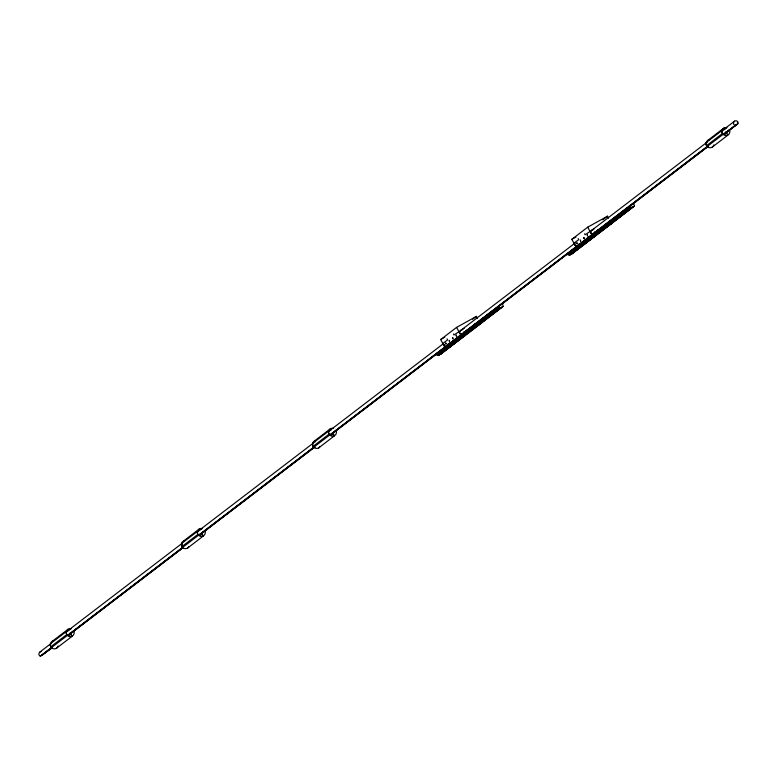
<?xml version="1.0" encoding="UTF-8"?>
<svg xmlns="http://www.w3.org/2000/svg" width="777" height="777" viewBox="0 0 777 777"><rect width="100%" height="100%" fill="white"/><g stroke="black" fill="none" stroke-linecap="round" stroke-linejoin="round"><path stroke-width="1.17" d="M71.057 632.934L70.814 634.149A2.409 2.389 52.6 0 1 68.201 635.431L67.609 635.217A2.409 2.389 52.6 0 1 68.502 630.671M202.195 532.721L201.962 533.935A2.409 2.389 52.6 0 1 199.339 535.217L198.747 535.013A2.409 2.389 52.6 0 1 199.029 530.584M333.343 432.498L333.1 433.721A2.409 2.389 52.6 0 1 330.487 434.994L329.895 434.79A2.409 2.389 52.6 0 1 330.779 430.244M726.757 131.847L726.524 133.061A2.409 2.389 52.6 0 1 723.902 134.343L723.309 134.139A2.409 2.389 52.6 0 1 724.824 129.633M457.828 339.18L437.655 354.594L438.17 355.516L441.161 353.846L441.161 353.098M480.099 324.087L480.099 323.329L480.099 324.087L503.175 306.352A2.409 2.389 52.6 0 0 501.612 303.865M605.516 226.243L568.803 254.38L569.308 255.293L572.299 253.632L572.299 252.875M632.75 203.652A2.409 2.389 52.6 0 1 634.314 206.128L611.237 223.873L611.052 222.513L611.674 223.63L572.299 253.632M611.237 223.873L611.052 222.513M723.445 134.178L737.946 123.718L737.431 122.795L738.15 122.397A2.409 2.389 52.6 0 0 734.304 121.367A2.409 2.389 52.6 0 0 734.838 125.32L734.955 125.369M438.17 355.516L462.111 337.315M569.308 255.293L632.235 207.401L570.172 254.807M594.24 236.538L571.173 254.254L633.129 206.818M464.209 335.479L464.024 334.877L464.646 335.994L444.823 347.008L440.656 339.559L456.555 327.408L476.379 316.394L477.476 318.356M595.347 235.266L595.163 234.664L595.784 235.771L575.961 246.795L571.794 239.335L587.694 227.185L607.517 216.181L608.614 218.143M472.63 319.25L476.379 316.394M602.835 219.755L607.517 216.181M52.331 641.287L68.221 629.147L68.803 630.186L70.464 629.263M183.469 541.083L199.368 528.933L199.951 529.972L201.612 529.05M708.032 140.21L723.931 128.059L724.504 129.099L726.165 128.176M442.851 343.483L447.62 339.84L447.076 338.859M50.418 643.715L66.317 631.565M181.565 543.502L197.455 531.351M312.704 443.278L328.593 431.138M706.118 142.628L722.018 130.478M39.909 652.02L50.466 643.948M67.327 631.06L182.566 542.997M198.475 530.856L313.714 442.783A2.409 2.389 52.6 0 0 313.238 443.191M329.613 430.633L442.929 344.026M460.751 330.419L575.038 243.075M591.889 230.196L707.138 142.123M723.028 129.982L734.556 121.173M58.207 645.959A4.07 4.031 52.6 0 1 51.418 647.649L50.787 646.794L66.686 634.644A4.07 4.031 52.6 0 1 71.299 628.797M188.937 546.717A4.07 4.031 52.6 0 1 182.566 547.435L181.935 546.581L197.824 534.44A4.07 4.031 52.6 0 1 202.438 528.583M320.075 446.503A4.07 4.031 52.6 0 1 313.704 447.212L313.073 446.367L328.972 434.217A4.07 4.031 52.6 0 1 333.576 428.37M713.908 144.881A4.07 4.031 52.6 0 1 707.128 146.562L706.497 145.707L722.387 133.566A4.07 4.031 52.6 0 1 727 127.71M41.084 651.631A2.409 2.389 52.6 0 0 40.19 656.167L67.317 635.499A4.07 4.031 52.6 0 0 73.728 630.73M67.735 635.265L198.465 535.285A4.07 4.031 52.6 0 0 204.875 530.526M198.883 535.052L329.603 435.071A4.07 4.031 52.6 0 0 336.014 430.303M330.021 434.838L723.018 134.411A4.07 4.031 52.6 0 0 729.428 129.652M41.434 655.594L51.972 647.455M68.289 634.964L183.1 547.241M199.436 534.751L314.248 447.028M330.575 434.537L707.672 146.377M724.562 133.557L736.091 124.747M42.366 655.079L52.001 647.639M69.289 634.421L183.139 547.426M200.427 534.197L314.277 447.212M331.575 433.984L707.711 146.552M725.563 133.003L737.082 124.194M51.942 647.96L40.317 656.225M183.081 547.736L70.717 633.605L67.317 635.499L66.686 634.644M197.824 534.44L198.465 535.285L201.865 533.401L314.229 447.533M328.972 434.217L329.603 435.071L333.003 433.177L708.605 146.134M737.946 123.718L726.427 132.527L723.018 134.411L722.387 133.566M462.072 335.256L462.626 334.838L455.594 338.859M468.191 330.584L468.745 330.157L461.713 334.188M599.893 229.943L591.86 234.644L587.694 227.185M436.412 353.253A2.409 2.389 52.6 0 0 436.946 354.992L473.086 327.379M475.349 323.485L475.883 325.223L499.65 307.216L500.165 308.139L477.117 325.748L460.722 334.858L456.555 327.408M567.579 253.661A2.409 2.389 52.6 0 0 568.084 254.778L604.224 227.156M631.303 207.925L630.788 207.003L630.079 207.401L607.031 225.009L606.516 223.893L606.701 224.495M460.353 337.179L474.378 326.466M465.685 330.905L476.602 324.835L499.65 307.216M596.823 230.682L607.74 224.621L630.788 207.003M502.088 307.07L440.025 354.477L463.141 336.829M441.161 353.846L480.536 323.844L477.117 325.748L476.602 324.835M56.294 648.387L72.193 636.237L70.202 632.692M187.442 548.173L203.331 536.023L201.865 533.401M318.58 447.96L334.469 435.81L333.003 433.177M711.994 147.3L727.894 135.149L725.912 131.604M182.566 547.435L181.517 545.143L182.1 543.405L181.633 545.755L182.983 547.193M500.165 308.139L503.146 306.478M445.27 346.775L444.201 345.891L443.842 344.094L444.609 346.367L446.387 346.144M571.794 239.335L575.971 237.014M632.128 207.372L634.285 206.264M594.376 228.623L585.12 234.761L584.576 233.78M594.172 233.149L598.96 230.458M594.774 231.828L595.279 232.741L611.674 223.63M586.888 238.52L593.774 234.615L586.732 238.646M581.915 242.288L591.851 236.762L592.356 237.675M568.084 254.778L568.803 254.38M440.656 339.559L444.832 337.237M464.122 328.35L453.982 334.974L453.428 333.993M449.786 343.045L460.712 336.985L461.217 337.898M436.946 354.992L437.655 354.594M313.704 447.212L313.995 446.94A2.409 2.389 52.6 0 1 312.694 444.308M575.339 245.678L576.408 246.552L577.466 245.959M501.029 307.653L439.102 354.992M592.297 234.401L591.239 233.527M576.398 246.542L576.272 246.503A2.409 2.389 52.6 0 1 574.98 243.871M461.159 334.615L460.101 333.741A2.409 2.389 52.6 0 1 461.926 330.021M475.893 325.233L475.349 323.494M607.74 224.621L608.255 225.524M578.214 238.636L578.758 239.617L573.941 243.172M578.875 243.968L579.389 244.891M463.626 332.041L464.141 332.964M447.737 344.192L448.251 345.105M331.089 429.749L330.507 428.71L314.607 440.86L315.19 441.899M50.787 646.794A4.07 4.031 52.6 0 1 53.302 640.908M51.719 647.358A2.409 2.389 52.6 0 1 51.195 647.008M50.777 646.542A2.409 2.389 52.6 0 1 50.961 643.628M181.935 546.581A4.07 4.031 52.6 0 1 184.45 540.695M315.209 447.193A2.409 2.389 52.6 0 1 314.588 447.144M313.073 446.367A4.07 4.031 52.6 0 1 315.588 440.472M498.931 307.624A2.409 2.389 52.6 0 1 498.426 306.507M459.994 337.383A2.399 2.38 52.6 0 1 459.673 336.868M591.239 233.527A2.409 2.389 52.6 0 1 593.065 229.807M707.42 146.28A2.409 2.389 52.6 0 1 706.672 142.541M630.079 207.401A2.409 2.389 52.6 0 1 629.564 206.284M591.132 237.16A2.399 2.38 52.6 0 1 590.811 236.645M706.497 145.707A4.07 4.031 52.6 0 1 709.012 139.821M445.833 343.045L445.949 344.026L445.833 343.045M449.3 340.404L449.417 341.385L449.3 340.404M452.768 337.752L452.884 338.733L452.768 337.752M456.225 335.101L456.342 336.082L456.225 335.101M576.971 242.832L577.097 243.813L576.971 242.832M580.438 240.18L580.565 241.161L580.438 240.18M583.906 237.529L584.022 238.51L583.906 237.529M587.363 234.877L587.49 235.858L587.363 234.877"/></g></svg>
